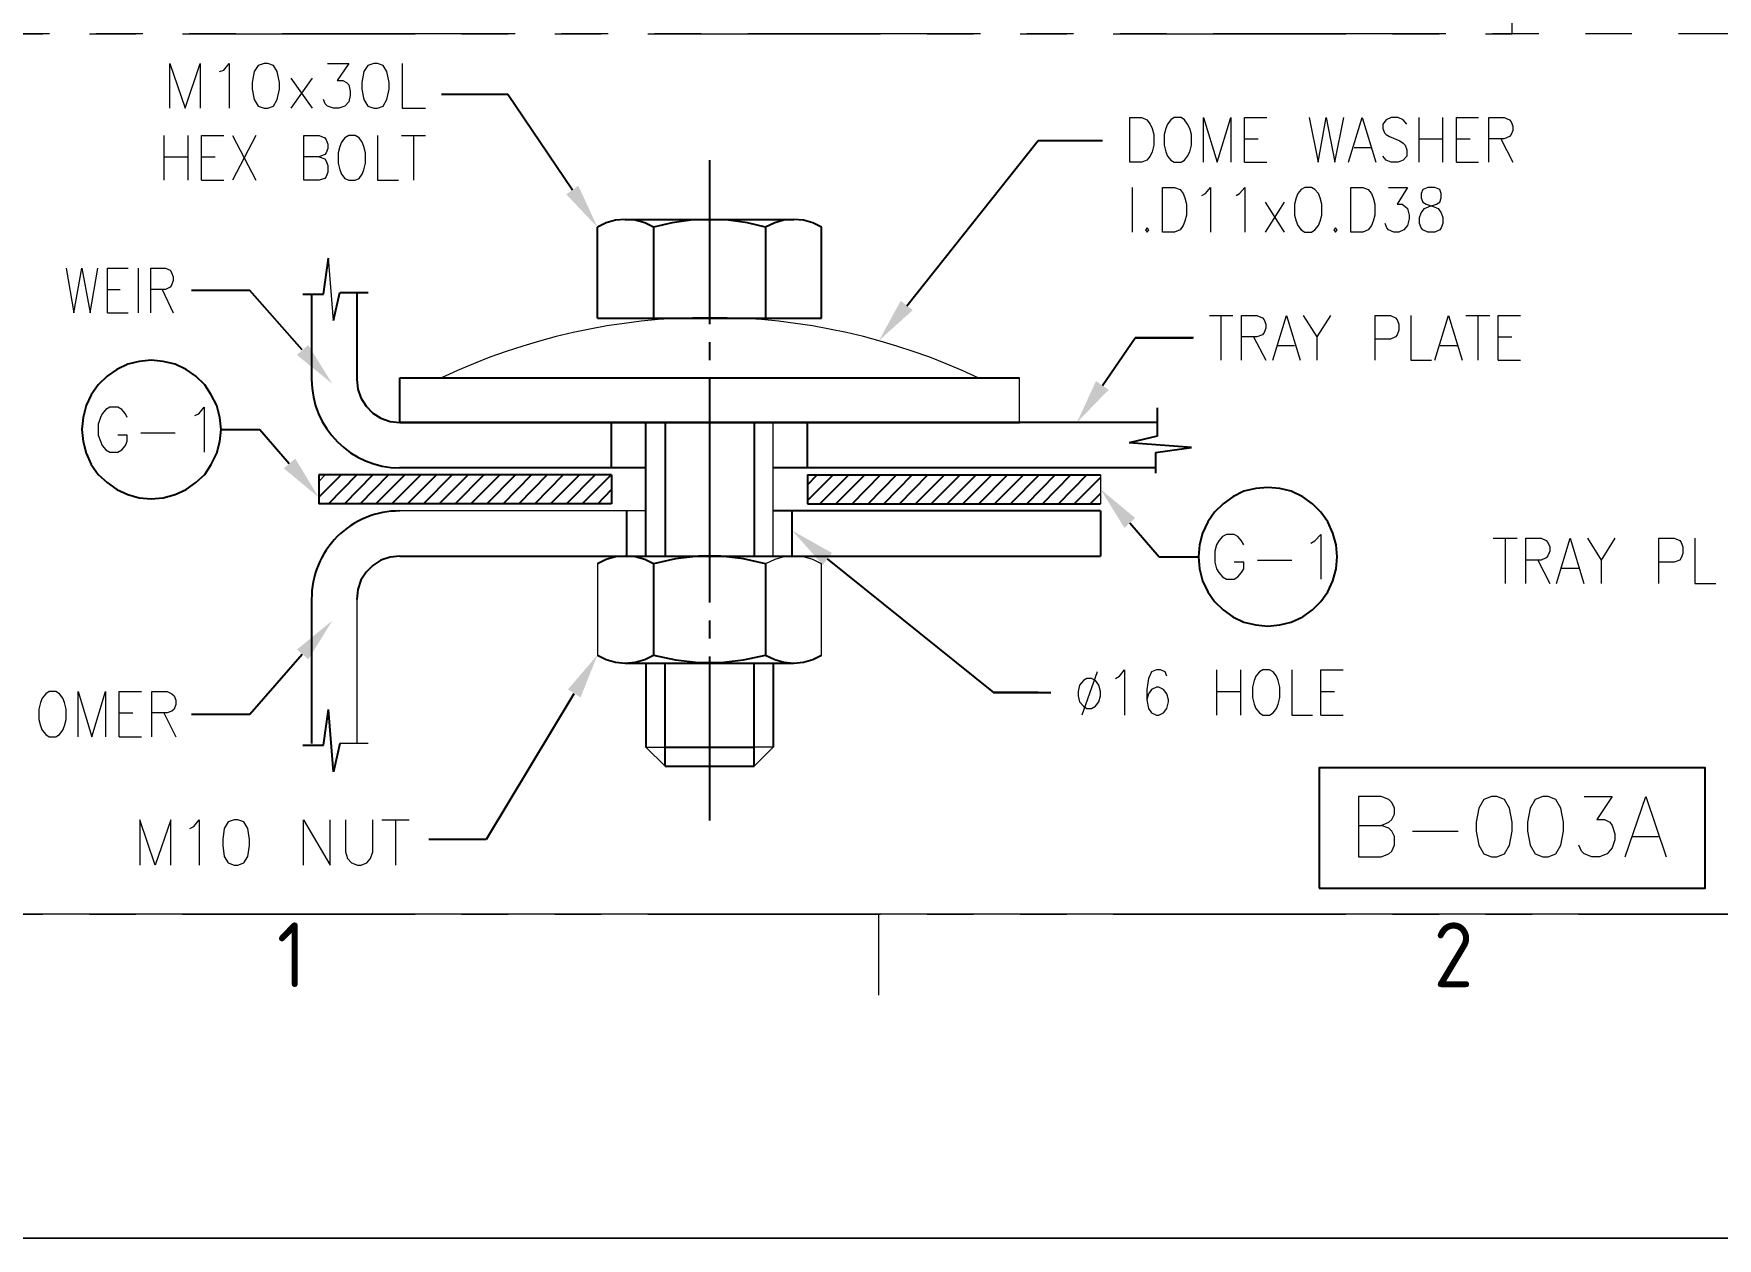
# Model space of a CAD drawing. Header units: inches. Extents: x -15980 to 45789, y -23276 to 2417.
# Drawn here: x 26032 to 26951, y -20343 to -19686 of the extents above; entities that cross this region are included whole.
import ezdxf
from ezdxf.enums import TextEntityAlignment as Align

# ---------------------------------------------------------------- set-up
doc = ezdxf.new("R2010")
doc.units = ezdxf.units.IN
doc.header["$MEASUREMENT"] = 0
doc.linetypes.add('PHANTOMX2', pattern=[127, 63.5, -12.7, 12.7, -12.7, 12.7, -12.7])
for name, color, linetype, lineweight in [('CADRE', 254, 'Continuous', 5), ('Color-7-Line_Weight-25', 7, 'Continuous', 25), ('Color-7-Line_Weight-9', 7, 'Continuous', 9), ('HATCH', 130, 'PHANTOMX2', 9), ('Plot Plan', 9, 'Continuous', 0), ('TEXT', 2, 'Continuous', 13)]:
    doc.layers.add(name, color=color, linetype=linetype, lineweight=lineweight)
doc.layers.add('dim', color=82, linetype='Continuous')
doc.styles.add('ISO Proportional', font='isocp.shx')

# ---------------------------------------------------------------- blocks, each defined once
blk = doc.blocks.new('A$C1aa45cf3')
at = {"layer": 'dim'}
for points in [[(470.08, 629.28), (463.53, 624.52), (480.5, 606.66)], [(652.58, 561.41), (646.03, 566.47), (634.12, 544.73)], [(322.72, 542.35), (316.47, 536.99), (335.82, 521.22)], [(759.46, 517.94), (752.61, 522.7), (742.19, 500.08)], [(315.57, 480.43), (309.32, 475.07), (328.37, 459.29)], [(768.09, 442.62), (774.04, 447.98), (754.99, 463.76)], [(603.46, 422.38), (608.52, 428.93), (586.79, 441.13)], [(322.72, 370.87), (316.47, 376.23), (335.82, 392.01)], [(471.27, 350.03), (464.43, 354.5), (480.5, 373.25)]]:
    blk.add_hatch(color=256, dxfattribs=at).paths.add_polyline_path(points)
at = {"layer": 'Color-7-Line_Weight-25', "linetype": 'Continuous'}
for p, q in [((541.83, 553.67), (541.83, 643.28)), ((485.27, 609.04), (480.5, 606.66)), ((480.5, 556.94), (480.5, 606.66)), ((490.33, 610.53), (485.27, 609.04)), ((495.69, 610.83), (490.33, 610.53)), ((495.69, 610.83), (587.68, 610.83)), ((501.05, 610.53), (495.69, 610.83)), ((506.4, 609.04), (501.05, 610.53)), ((511.17, 606.66), (506.4, 609.04)), ((521.29, 609.04), (511.17, 606.66)), ((511.17, 606.66), (511.17, 556.94)), ((531.41, 610.53), (521.29, 609.04)), ((541.83, 610.83), (531.41, 610.53)), ((551.95, 610.53), (541.83, 610.83)), ((562.37, 609.04), (551.95, 610.53)), ((572.2, 606.66), (562.37, 609.04)), ((577.26, 609.04), (572.2, 606.66)), ((572.2, 606.66), (572.2, 556.94)), ((582.32, 610.53), (577.26, 609.04)), ((587.68, 610.83), (582.32, 610.53)), ((593.04, 610.53), (587.68, 610.83)), ((598.1, 609.04), (593.04, 610.53)), ((602.86, 606.66), (598.1, 609.04)), ((602.86, 556.94), (602.86, 606.66)), ((331.05, 570.04), (333.73, 589.69)), ((319.74, 570.04), (331.05, 570.04)), ((324.5, 570.04), (324.5, 523.6)), ((336.41, 555.75), (339.98, 570.93)), ((339.98, 570.93), (355.46, 570.93)), ((349.21, 570.93), (349.21, 523.6)), ((480.5, 556.94), (602.86, 556.94)), ((541.83, 534.02), (541.83, 543.84)), ((372.73, 500.08), (372.73, 524.49)), ((372.73, 524.49), (710.93, 524.49)), ((541.83, 401.83), (541.83, 524.49)), ((349.21, 523.6), (349.81, 518.24)), ((349.81, 518.24), (351.3, 513.48)), ((351.3, 513.48), (354.27, 509.01)), ((354.27, 509.01), (357.85, 505.14)), ((785.95, 508.12), (785.95, 492.64)), ((357.85, 505.14), (362.31, 502.46)), ((362.31, 502.46), (367.37, 500.67)), ((367.37, 500.67), (372.73, 500.08)), ((785.95, 500.08), (372.73, 500.08)), ((372.73, 500.08), (710.93, 500.08)), ((488.24, 475.37), (488.24, 500.08)), ((507, 427.14), (507, 500.08)), ((517.42, 500.08), (517.42, 427.14)), ((565.95, 500.08), (565.95, 427.14)), ((595.12, 475.37), (595.12, 500.08)), ((785.95, 492.64), (770.77, 489.06)), ((804.71, 486.38), (770.77, 489.06)), ((785.06, 483.7), (804.71, 486.38)), ((785.06, 483.7), (785.06, 472.39)), ((328.37, 459.29), (340.58, 471.5)), ((488.24, 471.5), (328.37, 471.5)), ((328.37, 471.5), (328.37, 455.72)), ((333.73, 455.72), (349.21, 471.5)), ((342.37, 455.72), (357.85, 471.5)), ((351, 455.72), (366.48, 471.5)), ((359.63, 455.72), (375.41, 471.5)), ((368.27, 455.72), (384.05, 471.5)), ((507, 475.37), (372.43, 475.37)), ((376.9, 455.72), (392.68, 471.5)), ((385.53, 455.72), (401.31, 471.5)), ((394.17, 455.72), (409.95, 471.5)), ((402.8, 455.72), (418.58, 471.5)), ((411.43, 455.72), (427.21, 471.5)), ((420.07, 455.72), (435.85, 471.5)), ((429, 455.72), (444.48, 471.5)), ((437.63, 455.72), (453.11, 471.5)), ((446.27, 455.72), (461.75, 471.5)), ((454.9, 455.72), (470.68, 471.5)), ((463.53, 455.72), (479.31, 471.5)), ((472.17, 455.72), (487.95, 471.5)), ((488.24, 471.5), (488.24, 455.72)), ((785.06, 475.37), (576.37, 475.37)), ((595.12, 466.14), (600.48, 471.5)), ((595.12, 457.51), (609.11, 471.5)), ((595.12, 471.5), (754.99, 471.5)), ((595.12, 471.5), (595.12, 455.72)), ((601.97, 455.72), (617.75, 471.5)), ((610.6, 455.72), (626.38, 471.5)), ((619.53, 455.72), (635.01, 471.5)), ((628.17, 455.72), (643.65, 471.5)), ((636.8, 455.72), (652.28, 471.5)), ((645.43, 455.72), (660.91, 471.5)), ((654.07, 455.72), (669.85, 471.5)), ((662.7, 455.72), (678.48, 471.5)), ((671.33, 455.72), (687.11, 471.5)), ((679.97, 455.72), (695.75, 471.5)), ((688.6, 455.72), (704.38, 471.5)), ((697.24, 455.72), (713.01, 471.5)), ((705.87, 455.72), (721.65, 471.5)), ((714.8, 455.72), (730.28, 471.5)), ((723.43, 455.72), (738.91, 471.5)), ((732.07, 455.72), (747.55, 471.5)), ((740.7, 455.72), (754.99, 470.01)), ((480.8, 455.72), (488.24, 463.46)), ((749.33, 455.72), (754.99, 461.38)), ((488.24, 455.72), (328.37, 455.72)), ((496.58, 427.14), (496.58, 451.85)), ((754.99, 451.85), (576.37, 451.85)), ((586.79, 427.14), (586.79, 451.85)), ((595.12, 455.72), (754.99, 455.72)), ((754.99, 451.85), (754.99, 427.14)), ((362.31, 425.06), (357.85, 422.08)), ((367.37, 426.54), (362.31, 425.06)), ((372.73, 427.14), (367.37, 426.54)), ((372.73, 427.14), (754.99, 427.14)), ((485.27, 425.35), (480.5, 422.97)), ((490.33, 426.84), (485.27, 425.35)), ((495.69, 427.14), (490.33, 426.84)), ((495.69, 427.14), (587.68, 427.14)), ((501.05, 426.84), (495.69, 427.14)), ((506.4, 425.35), (501.05, 426.84)), ((511.17, 422.97), (506.4, 425.35)), ((523.08, 425.65), (511.17, 422.97)), ((511.17, 422.97), (511.17, 373.25)), ((535.58, 427.14), (523.08, 425.65)), ((547.79, 427.14), (535.58, 427.14)), ((560.29, 425.65), (547.79, 427.14)), ((572.2, 422.97), (560.29, 425.65)), ((572.2, 422.97), (572.2, 373.25)), ((351.3, 414.04), (349.81, 408.98)), ((354.27, 418.51), (351.3, 414.04)), ((357.85, 422.08), (354.27, 418.51)), ((349.81, 408.98), (349.21, 403.62)), ((324.5, 403.62), (324.5, 325.03)), ((541.83, 382.19), (541.83, 392.01)), ((480.5, 373.25), (485.27, 370.87)), ((485.27, 370.87), (490.33, 369.38)), ((490.33, 369.38), (495.69, 368.79)), ((495.69, 368.79), (501.05, 369.38)), ((495.69, 368.79), (587.68, 368.79)), ((501.05, 369.38), (506.4, 370.87)), ((506.4, 370.87), (511.17, 373.25)), ((507, 368.79), (507, 322.94)), ((511.17, 373.25), (523.08, 370.57)), ((517.42, 312.52), (517.42, 368.79)), ((523.08, 370.57), (535.58, 369.09)), ((535.58, 369.09), (547.79, 369.09)), ((541.83, 283.05), (541.83, 372.36)), ((547.79, 369.09), (560.29, 370.57)), ((560.29, 370.57), (572.2, 373.25)), ((565.95, 312.52), (565.95, 368.79)), ((572.2, 373.25), (577.26, 370.87)), ((576.37, 368.79), (576.37, 322.94)), ((577.26, 370.87), (582.32, 369.38)), ((582.32, 369.38), (587.68, 368.79)), ((587.68, 368.79), (593.04, 369.38)), ((593.04, 369.38), (598.1, 370.87)), ((598.1, 370.87), (602.86, 373.25)), ((331.05, 324.13), (333.73, 343.48)), ((336.41, 309.54), (333.73, 343.48)), ((319.74, 324.13), (331.05, 324.13)), ((339.98, 325.03), (336.41, 309.54)), ((517.42, 322.94), (565.95, 322.94)), ((517.42, 312.52), (565.95, 312.52))]:
    blk.add_line(p, q, dxfattribs=at)
for centre, radius, start, end in [((372.78, 523.65), 48.28, 180.06094, 269.93942), ((372.28, 404.07), 47.78, 89.4592, 180.5408)]:
    blk.add_arc(centre, radius, start, end, dxfattribs=at)
at = {"layer": 'Color-7-Line_Weight-9', "linetype": 'Continuous'}
for p, q in [((336.41, 555.75), (333.73, 589.69)), ((710.93, 500.08), (710.93, 524.49)), ((576.37, 427.14), (576.37, 500.08)), ((328.37, 467.93), (331.95, 471.5)), ((754.99, 471.5), (754.99, 455.72)), ((507, 451.85), (372.43, 451.85)), ((480.5, 422.97), (480.5, 373.25)), ((349.21, 403.62), (349.21, 325.03)), ((355.46, 325.03), (339.98, 325.03))]:
    blk.add_line(p, q, dxfattribs=at)
for points in [[(602.86, 373.25), (602.86, 422.97), (598.1, 425.35), (593.04, 426.84), (587.68, 427.14), (582.32, 426.84), (577.26, 425.35), (572.2, 422.97)], [(517.42, 312.52), (507, 322.94), (517.42, 322.94)], [(565.95, 312.52), (576.37, 322.94), (565.95, 322.94)]]:
    blk.add_lwpolyline(points, dxfattribs=at)
blk.add_arc((541.83, 214.86), 342.52, 64.68288, 115.31712, dxfattribs=at)
at = {"layer": 'dim'}
for p, q in [((431.68, 679), (395.36, 679)), ((466.81, 626.9), (431.68, 679)), ((649.3, 563.79), (721.05, 653.99)), ((721.05, 653.99), (756.18, 653.99)), ((290.86, 572.12), (259.01, 572.12)), ((319.44, 539.67), (290.86, 572.12)), ((756.18, 520.32), (774.04, 546.22)), ((805.9, 546.22), (774.04, 546.22)), ((774.04, 546.22), (805.3, 546.22)), ((230.43, 533.42), (224.18, 531.93)), ((236.98, 534.02), (230.43, 533.42)), ((243.53, 533.42), (236.98, 534.02)), ((250.08, 531.93), (243.53, 533.42)), ((212.86, 525.38), (208.1, 520.62)), ((218.22, 528.96), (212.86, 525.38)), ((224.18, 531.93), (218.22, 528.96)), ((256.03, 528.96), (250.08, 531.93)), ((261.39, 525.38), (256.03, 528.96)), ((266.15, 520.62), (261.39, 525.38)), ((204.23, 515.26), (201.55, 509.31)), ((208.1, 520.62), (204.23, 515.26)), ((269.72, 515.26), (266.15, 520.62)), ((272.7, 509.31), (269.72, 515.26)), ((201.55, 509.31), (199.76, 502.76)), ((274.49, 502.76), (272.7, 509.31)), ((199.76, 502.76), (199.17, 496.21)), ((199.17, 496.21), (199.76, 489.66)), ((275.08, 496.21), (274.49, 502.76)), ((274.49, 489.66), (275.08, 496.21)), ((275.08, 496.21), (296.22, 496.21)), ((296.22, 496.21), (312.3, 477.75)), ((199.76, 489.66), (201.55, 483.41)), ((272.7, 483.41), (274.49, 489.66)), ((201.55, 483.41), (204.23, 477.15)), ((269.72, 477.15), (272.7, 483.41)), ((204.23, 477.15), (208.1, 471.8)), ((208.1, 471.8), (212.86, 467.33)), ((261.39, 467.33), (266.15, 471.8)), ((266.15, 471.8), (269.72, 477.15)), ((212.86, 467.33), (218.22, 463.46)), ((218.22, 463.46), (224.18, 460.78)), ((224.18, 460.78), (230.43, 458.99)), ((243.53, 458.99), (250.08, 460.78)), ((250.08, 460.78), (256.03, 463.46)), ((256.03, 463.46), (261.39, 467.33)), ((827.33, 459.59), (821.98, 455.72)), ((833.29, 462.57), (827.33, 459.59)), ((839.84, 464.06), (833.29, 462.57)), ((846.39, 464.65), (839.84, 464.06)), ((852.94, 464.06), (846.39, 464.65)), ((859.19, 462.57), (852.94, 464.06)), ((865.44, 459.59), (859.19, 462.57)), ((870.8, 455.72), (865.44, 459.59)), ((230.43, 458.99), (236.98, 458.4)), ((236.98, 458.4), (243.53, 458.99)), ((817.21, 451.25), (813.64, 445.9)), ((821.98, 455.72), (817.21, 451.25)), ((875.27, 451.25), (870.8, 455.72)), ((879.14, 445.9), (875.27, 451.25)), ((771.07, 445.3), (787.14, 426.84)), ((813.64, 445.9), (810.66, 439.64)), ((881.82, 439.64), (879.14, 445.9)), ((809.17, 433.39), (808.58, 426.84)), ((810.66, 439.64), (809.17, 433.39)), ((883.6, 433.39), (881.82, 439.64)), ((884.2, 426.84), (883.6, 433.39)), ((605.84, 425.65), (696.64, 352.71)), ((787.14, 426.84), (808.58, 426.84)), ((808.58, 426.84), (809.17, 420.29)), ((883.6, 420.29), (884.2, 426.84)), ((809.17, 420.29), (810.66, 413.74)), ((810.66, 413.74), (813.64, 407.79)), ((879.14, 407.79), (881.82, 413.74)), ((881.82, 413.74), (883.6, 420.29)), ((813.64, 407.79), (817.21, 402.43)), ((875.27, 402.43), (879.14, 407.79)), ((817.21, 402.43), (821.98, 397.96)), ((821.98, 397.96), (827.33, 394.09)), ((865.44, 394.09), (870.8, 397.96)), ((870.8, 397.96), (875.27, 402.43)), ((827.33, 394.09), (833.29, 391.12)), ((833.29, 391.12), (839.84, 389.63)), ((839.84, 389.63), (846.39, 389.03)), ((846.39, 389.03), (852.94, 389.63)), ((852.94, 389.63), (859.19, 391.12)), ((859.19, 391.12), (865.44, 394.09)), ((319.44, 373.55), (290.86, 340.8)), ((467.7, 352.12), (419.77, 272.63)), ((721.05, 352.71), (696.64, 352.71)), ((696.64, 352.71), (724.92, 352.71)), ((696.64, 352.71), (727.9, 352.71)), ((290.86, 340.8), (259.01, 340.8)), ((419.77, 272.63), (388.51, 272.63))]:
    blk.add_line(p, q, dxfattribs=at)
blk.add_lwpolyline([(874.37, 245.96), (1085.15, 245.96), (1085.15, 311.76), (874.37, 311.76)], close=True, dxfattribs=at)
at = {"layer": 'HATCH', "ltscale": 2}
blk.add_lwpolyline([(1959.52, 231.79), (1959.52, 712.22), (0, 712.22), (0, 231.79)], close=True, dxfattribs=at)
at = {"layer": 'TEXT', "ltscale": 0.5}
for p, q in [((247.1, 671.56), (247.1, 695.97)), ((247.1, 695.97), (255.43, 671.56)), ((255.43, 671.56), (263.77, 695.97)), ((263.77, 695.97), (263.77, 671.56)), ((274.19, 691.51), (276.57, 692.4)), ((276.57, 692.4), (279.55, 695.97)), ((279.55, 695.97), (279.55, 671.56)), ((293.24, 691.51), (292.05, 685.55)), ((295.33, 694.78), (293.24, 691.51)), ((298.6, 695.97), (295.33, 694.78)), ((300.69, 695.97), (298.6, 695.97)), ((303.66, 694.78), (300.69, 695.97)), ((305.75, 691.51), (303.66, 694.78)), ((306.94, 685.55), (305.75, 691.51)), ((333.14, 695.97), (344.75, 695.97)), ((344.75, 695.97), (338.5, 686.74)), ((353.08, 691.51), (351.89, 685.55)), ((355.17, 694.78), (353.08, 691.51)), ((358.44, 695.97), (355.17, 694.78)), ((360.53, 695.97), (358.44, 695.97)), ((363.5, 694.78), (360.53, 695.97)), ((365.59, 691.51), (363.5, 694.78)), ((366.78, 685.55), (365.59, 691.51)), ((373.92, 695.97), (373.92, 671.56)), ((292.05, 685.55), (292.05, 681.98)), ((292.05, 681.98), (293.24, 676.32)), ((305.75, 676.32), (306.94, 681.98)), ((306.94, 681.98), (306.94, 685.55)), ((313.19, 687.93), (324.8, 671.56)), ((324.8, 687.93), (313.19, 671.56)), ((338.5, 686.74), (341.47, 686.74)), ((341.47, 686.74), (343.56, 685.55)), ((343.56, 685.55), (344.75, 684.36)), ((344.75, 684.36), (345.64, 680.79)), ((345.64, 680.79), (345.64, 678.41)), ((351.89, 685.55), (351.89, 681.98)), ((351.89, 681.98), (353.08, 676.32)), ((365.59, 676.32), (366.78, 681.98)), ((366.78, 681.98), (366.78, 685.55)), ((293.24, 676.32), (295.33, 672.75)), ((295.33, 672.75), (298.6, 671.56)), ((298.6, 671.56), (300.69, 671.56)), ((300.69, 671.56), (303.66, 672.75)), ((303.66, 672.75), (305.75, 676.32)), ((331.95, 673.94), (331.05, 676.32)), ((333.14, 672.75), (331.95, 673.94)), ((336.41, 671.56), (333.14, 672.75)), ((339.39, 671.56), (336.41, 671.56)), ((342.66, 672.75), (339.39, 671.56)), ((344.75, 675.13), (342.66, 672.75)), ((345.64, 678.41), (344.75, 675.13)), ((353.08, 676.32), (355.17, 672.75)), ((355.17, 672.75), (358.44, 671.56)), ((358.44, 671.56), (360.53, 671.56)), ((360.53, 671.56), (363.5, 672.75)), ((363.5, 672.75), (365.59, 676.32)), ((373.92, 671.56), (386.72, 671.56)), ((791.61, 662.93), (790.72, 660.54)), ((793.4, 665.31), (791.61, 662.93)), ((795.18, 666.5), (793.4, 665.31)), ((799.05, 666.5), (795.18, 666.5)), ((800.84, 665.31), (799.05, 666.5)), ((802.62, 662.93), (800.84, 665.31)), ((803.82, 660.54), (802.62, 662.93)), ((811.26, 642.09), (811.26, 666.5)), ((811.26, 666.5), (818.7, 642.09)), ((818.7, 642.09), (826.14, 666.5)), ((826.14, 666.5), (826.14, 642.09)), ((833.59, 642.09), (833.59, 666.5)), ((833.59, 666.5), (845.79, 666.5)), ((869.01, 666.5), (873.78, 642.09)), ((873.78, 642.09), (878.24, 666.5)), ((878.24, 666.5), (883.01, 642.09)), ((883.01, 642.09), (887.77, 666.5)), ((890.45, 642.09), (897.89, 666.5)), ((897.89, 666.5), (905.33, 642.09)), ((910.99, 665.31), (909.2, 662.93)), ((909.2, 662.93), (909.2, 660.54)), ((913.67, 666.5), (910.99, 665.31)), ((917.54, 666.5), (913.67, 666.5)), ((920.22, 665.31), (917.54, 666.5)), ((922.3, 662.93), (920.22, 665.31)), ((928.85, 666.5), (928.85, 642.09)), ((941.66, 666.5), (941.66, 642.09)), ((949.4, 642.09), (949.4, 666.5)), ((949.4, 666.5), (961.3, 666.5)), ((966.96, 642.09), (966.96, 666.5)), ((966.96, 666.5), (975.3, 666.5)), ((975.3, 666.5), (978.27, 665.31)), ((978.27, 665.31), (979.17, 664.12)), ((979.17, 664.12), (980.06, 661.73)), ((980.06, 661.73), (980.06, 659.35)), ((243.82, 656.67), (243.82, 632.26)), ((256.92, 656.67), (256.92, 632.26)), ((264.37, 632.26), (264.37, 656.67)), ((264.37, 656.67), (276.57, 656.67)), ((281.34, 656.67), (294.14, 632.26)), ((294.14, 656.67), (281.34, 632.26)), ((320.34, 632.26), (320.34, 656.67)), ((320.34, 656.67), (328.67, 656.67)), ((328.67, 656.67), (331.65, 655.48)), ((331.65, 655.48), (332.54, 654.29)), ((332.54, 654.29), (333.43, 651.91)), ((340.88, 653.1), (339.98, 650.72)), ((342.66, 655.48), (340.88, 653.1)), ((344.75, 656.67), (342.66, 655.48)), ((348.32, 656.67), (344.75, 656.67)), ((350.4, 655.48), (348.32, 656.67)), ((352.19, 653.1), (350.4, 655.48)), ((353.08, 650.72), (352.19, 653.1)), ((360.53, 656.67), (360.53, 632.26)), ((373.63, 656.67), (386.72, 656.67)), ((380.18, 656.67), (380.18, 632.26)), ((790.72, 660.54), (789.82, 657.27)), ((789.82, 657.27), (789.82, 651.31)), ((804.71, 657.27), (803.82, 660.54)), ((804.71, 651.31), (804.71, 657.27)), ((833.59, 654.89), (841.03, 654.89)), ((909.2, 660.54), (910.1, 658.16)), ((910.1, 658.16), (910.99, 657.27)), ((910.99, 657.27), (912.78, 656.08)), ((912.78, 656.08), (918.43, 653.7)), ((918.43, 653.7), (920.22, 652.51)), ((920.22, 652.51), (921.41, 651.31)), ((928.85, 654.89), (941.66, 654.89)), ((949.4, 654.89), (956.84, 654.89)), ((975.3, 654.89), (966.96, 654.89)), ((973.51, 654.89), (980.06, 642.09)), ((978.27, 656.08), (975.3, 654.89)), ((979.17, 657.27), (978.27, 656.08)), ((980.06, 659.35), (979.17, 657.27)), ((243.82, 645.06), (256.92, 645.06)), ((264.37, 645.06), (271.81, 645.06)), ((328.67, 645.06), (320.34, 645.06)), ((331.65, 646.25), (328.67, 645.06)), ((328.67, 645.06), (331.65, 643.87)), ((332.54, 647.15), (331.65, 646.25)), ((331.65, 643.87), (332.54, 642.68)), ((333.43, 649.53), (332.54, 647.15)), ((333.43, 651.91), (333.43, 649.53)), ((339.98, 650.72), (339.09, 647.15)), ((339.09, 647.15), (339.09, 641.49)), ((353.98, 647.15), (353.08, 650.72)), ((353.98, 641.49), (353.98, 647.15)), ((789.82, 651.31), (790.72, 647.74)), ((790.72, 647.74), (791.61, 645.36)), ((791.61, 645.36), (793.4, 643.28)), ((793.4, 643.28), (795.18, 642.09)), ((799.05, 642.09), (800.84, 643.28)), ((800.84, 643.28), (802.62, 645.36)), ((802.62, 645.36), (803.82, 647.74)), ((803.82, 647.74), (804.71, 651.31)), ((893.43, 650.12), (902.66, 650.12)), ((910.99, 643.28), (909.2, 645.36)), ((913.67, 642.09), (910.99, 643.28)), ((920.22, 643.28), (917.54, 642.09)), ((922.3, 645.36), (920.22, 643.28)), ((921.41, 651.31), (922.3, 648.93)), ((922.3, 648.93), (922.3, 645.36)), ((332.54, 634.35), (331.65, 633.15)), ((332.54, 642.68), (333.43, 640.3)), ((333.43, 636.73), (332.54, 634.35)), ((333.43, 640.3), (333.43, 636.73)), ((339.09, 641.49), (339.98, 637.92)), ((339.98, 637.92), (340.88, 635.54)), ((340.88, 635.54), (342.66, 633.15)), ((350.4, 633.15), (352.19, 635.54)), ((352.19, 635.54), (353.08, 637.92)), ((353.08, 637.92), (353.98, 641.49)), ((795.18, 642.09), (799.05, 642.09)), ((833.59, 642.09), (845.79, 642.09)), ((917.54, 642.09), (913.67, 642.09)), ((949.4, 642.09), (961.3, 642.09)), ((264.37, 632.26), (276.57, 632.26)), ((328.67, 632.26), (320.34, 632.26)), ((331.65, 633.15), (328.67, 632.26)), ((342.66, 633.15), (344.75, 632.26)), ((344.75, 632.26), (348.32, 632.26)), ((348.32, 632.26), (350.4, 633.15)), ((360.53, 632.26), (371.84, 632.26)), ((772.26, 628.39), (772.26, 603.98)), ((788.93, 603.98), (788.93, 628.39)), ((788.93, 628.39), (795.48, 628.39)), ((795.48, 628.39), (798.46, 627.2)), ((798.46, 627.2), (800.24, 625.12)), ((800.24, 625.12), (801.14, 622.73)), ((810.37, 623.93), (812.45, 625.12)), ((812.45, 625.12), (815.13, 628.39)), ((815.13, 628.39), (815.13, 603.98)), ((829.12, 623.93), (830.91, 625.12)), ((830.91, 625.12), (833.88, 628.39)), ((833.88, 628.39), (833.88, 603.98)), ((862.76, 625.12), (861.87, 622.73)), ((864.55, 627.2), (862.76, 625.12)), ((866.63, 628.39), (864.55, 627.2)), ((870.21, 628.39), (866.63, 628.39)), ((871.99, 627.2), (870.21, 628.39)), ((874.08, 625.12), (871.99, 627.2)), ((874.97, 622.73), (874.08, 625.12)), ((891.64, 603.98), (891.64, 628.39)), ((891.64, 628.39), (898.19, 628.39)), ((898.19, 628.39), (901.17, 627.2)), ((901.17, 627.2), (902.95, 625.12)), ((902.95, 625.12), (903.85, 622.73)), ((912.18, 628.39), (922.6, 628.39)), ((922.6, 628.39), (916.95, 619.16)), ((930.94, 627.2), (930.04, 625.12)), ((930.04, 625.12), (930.04, 622.73)), ((933.62, 628.39), (930.94, 627.2)), ((937.49, 628.39), (933.62, 628.39)), ((940.17, 627.2), (937.49, 628.39)), ((941.06, 625.12), (940.17, 627.2)), ((941.06, 622.73), (941.06, 625.12)), ((801.14, 622.73), (802.03, 619.16)), ((802.03, 619.16), (802.03, 613.21)), ((844.9, 620.35), (855.32, 603.98)), ((855.32, 620.35), (844.9, 603.98)), ((861.87, 622.73), (860.98, 619.16)), ((860.98, 619.16), (860.98, 613.21)), ((875.86, 619.16), (874.97, 622.73)), ((875.86, 613.21), (875.86, 619.16)), ((903.85, 622.73), (904.74, 619.16)), ((904.74, 619.16), (904.74, 613.21)), ((916.95, 619.16), (919.62, 619.16)), ((919.62, 619.16), (921.41, 617.97)), ((921.41, 617.97), (922.6, 616.78)), ((922.6, 616.78), (923.49, 613.21)), ((930.04, 622.73), (930.94, 620.35)), ((930.04, 614.4), (931.83, 616.78)), ((930.94, 620.35), (932.72, 619.16)), ((931.83, 616.78), (934.51, 617.97)), ((932.72, 619.16), (936.59, 617.97)), ((934.51, 617.97), (938.38, 619.16)), ((936.59, 617.97), (939.27, 616.78)), ((938.38, 619.16), (940.17, 620.35)), ((939.27, 616.78), (941.06, 614.4)), ((940.17, 620.35), (941.06, 622.73)), ((800.24, 607.55), (798.46, 605.17)), ((801.14, 609.93), (800.24, 607.55)), ((802.03, 613.21), (801.14, 609.93)), ((860.98, 613.21), (861.87, 609.93)), ((861.87, 609.93), (862.76, 607.55)), ((862.76, 607.55), (864.55, 605.17)), ((871.99, 605.17), (874.08, 607.55)), ((874.08, 607.55), (874.97, 609.93)), ((874.97, 609.93), (875.86, 613.21)), ((902.95, 607.55), (901.17, 605.17)), ((903.85, 609.93), (902.95, 607.55)), ((904.74, 613.21), (903.85, 609.93)), ((911.29, 606.36), (910.4, 608.74)), ((922.6, 607.55), (920.52, 605.17)), ((923.49, 611.12), (922.6, 607.55)), ((923.49, 613.21), (923.49, 611.12)), ((929.15, 612.02), (930.04, 614.4)), ((929.15, 608.74), (929.15, 612.02)), ((930.04, 606.36), (929.15, 608.74)), ((941.06, 614.4), (941.95, 612.02)), ((941.95, 608.74), (941.06, 606.36)), ((941.95, 612.02), (941.95, 608.74)), ((780.59, 606.36), (779.7, 605.17)), ((779.7, 605.17), (780.59, 603.98)), ((781.49, 605.17), (780.59, 606.36)), ((780.59, 603.98), (781.49, 605.17)), ((795.48, 603.98), (788.93, 603.98)), ((798.46, 605.17), (795.48, 603.98)), ((864.55, 605.17), (866.63, 603.98)), ((866.63, 603.98), (870.21, 603.98)), ((870.21, 603.98), (871.99, 605.17)), ((883.3, 606.36), (882.41, 605.17)), ((882.41, 605.17), (883.3, 603.98)), ((884.2, 605.17), (883.3, 606.36)), ((883.3, 603.98), (884.2, 605.17)), ((898.19, 603.98), (891.64, 603.98)), ((901.17, 605.17), (898.19, 603.98)), ((912.18, 605.17), (911.29, 606.36)), ((915.16, 603.98), (912.18, 605.17)), ((917.84, 603.98), (915.16, 603.98)), ((920.52, 605.17), (917.84, 603.98)), ((930.94, 605.17), (930.04, 606.36)), ((933.62, 603.98), (930.94, 605.17)), ((937.49, 603.98), (933.62, 603.98)), ((940.17, 605.17), (937.49, 603.98)), ((941.06, 606.36), (940.17, 605.17)), ((190.53, 584.33), (194.7, 559.92)), ((194.7, 559.92), (199.17, 584.33)), ((199.17, 584.33), (203.63, 559.92)), ((203.63, 559.92), (207.8, 584.33)), ((213.16, 559.92), (213.16, 584.33)), ((213.16, 584.33), (224.47, 584.33)), ((229.83, 584.33), (229.83, 559.92)), ((236.68, 559.92), (236.68, 584.33)), ((236.68, 584.33), (244.72, 584.33)), ((244.72, 584.33), (247.4, 583.14)), ((247.4, 583.14), (247.99, 581.95)), ((247.99, 581.95), (248.89, 579.57)), ((248.89, 579.57), (248.89, 577.48)), ((213.16, 572.72), (220.01, 572.72)), ((244.72, 572.72), (236.68, 572.72)), ((242.93, 572.72), (248.89, 559.92)), ((247.4, 573.91), (244.72, 572.72)), ((247.99, 575.1), (247.4, 573.91)), ((248.89, 577.48), (247.99, 575.1)), ((213.16, 559.92), (224.47, 559.92)), ((814.53, 558.43), (827.33, 558.43)), ((820.79, 558.43), (820.79, 534.02)), ((832.1, 534.02), (832.1, 558.43)), ((832.1, 558.43), (840.43, 558.43)), ((840.43, 558.43), (843.41, 557.24)), ((843.41, 557.24), (844.3, 556.05)), ((844.3, 556.05), (845.2, 553.67)), ((845.2, 551.58), (844.3, 549.2)), ((845.2, 553.67), (845.2, 551.58)), ((849.07, 534.02), (856.51, 558.43)), ((856.51, 558.43), (863.95, 534.02)), ((865.74, 558.43), (873.18, 546.82)), ((880.62, 558.43), (873.18, 546.82)), ((905.04, 534.02), (905.04, 558.43)), ((905.04, 558.43), (913.37, 558.43)), ((913.37, 558.43), (916.05, 557.24)), ((916.05, 557.24), (916.95, 556.05)), ((916.95, 556.05), (917.84, 553.67)), ((917.84, 553.67), (917.84, 550.39)), ((924.39, 558.43), (924.39, 534.02)), ((937.49, 534.02), (944.93, 558.43)), ((944.93, 558.43), (952.37, 534.02)), ((954.46, 558.43), (967.56, 558.43)), ((961.01, 558.43), (961.01, 534.02)), ((972.02, 534.02), (972.02, 558.43)), ((972.02, 558.43), (984.23, 558.43)), ((840.43, 546.82), (832.1, 546.82)), ((838.65, 546.82), (845.2, 534.02)), ((843.41, 548.01), (840.43, 546.82)), ((844.3, 549.2), (843.41, 548.01)), ((873.18, 546.82), (873.18, 534.02)), ((913.37, 545.63), (905.04, 545.63)), ((916.05, 546.82), (913.37, 545.63)), ((916.95, 548.01), (916.05, 546.82)), ((917.84, 550.39), (916.95, 548.01)), ((972.02, 546.82), (979.46, 546.82)), ((851.75, 542.06), (860.98, 542.06)), ((924.39, 534.02), (935.7, 534.02)), ((940.46, 542.06), (949.69, 542.06)), ((972.02, 534.02), (984.23, 534.02)), ((212.27, 507.22), (210.18, 504.84)), ((214.35, 508.41), (212.27, 507.22)), ((218.82, 508.41), (214.35, 508.41)), ((220.9, 507.22), (218.82, 508.41)), ((222.98, 504.84), (220.9, 507.22)), ((262.88, 504.84), (265.85, 508.41)), ((265.85, 508.41), (265.85, 484)), ((209.29, 502.76), (208.1, 499.19)), ((208.1, 499.19), (208.1, 493.23)), ((210.18, 504.84), (209.29, 502.76)), ((223.88, 502.76), (222.98, 504.84)), ((260.79, 503.95), (262.88, 504.84)), ((208.1, 493.23), (209.29, 489.96)), ((209.29, 489.96), (210.18, 487.57)), ((210.18, 487.57), (212.27, 485.19)), ((223.88, 493.23), (218.82, 493.23)), ((220.9, 485.19), (222.98, 487.57)), ((222.98, 487.57), (223.88, 489.96)), ((223.88, 489.96), (223.88, 493.23)), ((231.32, 494.42), (250.08, 494.42)), ((212.27, 485.19), (214.35, 484)), ((214.35, 484), (218.82, 484)), ((218.82, 484), (220.9, 485.19)), ((818.4, 433.39), (817.51, 429.82)), ((819.59, 435.48), (818.4, 433.39)), ((821.68, 437.86), (819.59, 435.48)), ((823.76, 439.05), (821.68, 437.86)), ((827.93, 439.05), (823.76, 439.05)), ((830.01, 437.86), (827.93, 439.05)), ((832.1, 435.48), (830.01, 437.86)), ((833.29, 433.39), (832.1, 435.48)), ((869.91, 434.28), (871.99, 435.48)), ((871.99, 435.48), (875.27, 439.05)), ((875.27, 439.05), (875.27, 414.64)), ((969.34, 436.96), (982.44, 436.96)), ((975.89, 436.96), (975.89, 412.25)), ((987.2, 412.25), (987.2, 436.96)), ((987.2, 436.96), (995.54, 436.96)), ((995.54, 436.96), (998.22, 435.77)), ((998.22, 435.77), (999.11, 434.58)), ((999.11, 434.58), (1000.3, 432.2)), ((1000.3, 432.2), (1000.3, 429.82)), ((1003.88, 412.25), (1011.32, 436.96)), ((1011.32, 436.96), (1018.76, 412.25)), ((1020.85, 436.96), (1028.29, 425.06)), ((1035.73, 436.96), (1028.29, 425.06)), ((1059.85, 412.25), (1059.85, 436.96)), ((1059.85, 436.96), (1068.18, 436.96)), ((1068.18, 436.96), (1071.16, 435.77)), ((1071.16, 435.77), (1072.05, 434.58)), ((1072.05, 434.58), (1072.95, 432.2)), ((1072.95, 432.2), (1072.95, 428.63)), ((1079.49, 436.96), (1079.49, 412.25)), ((817.51, 429.82), (817.51, 423.86)), ((817.51, 423.86), (818.4, 420.29)), ((833.29, 423.86), (827.93, 423.86)), ((833.29, 420.29), (833.29, 423.86)), ((840.73, 425.06), (859.49, 425.06)), ((995.54, 425.06), (987.2, 425.06)), ((993.75, 425.06), (1000.3, 412.25)), ((998.22, 426.25), (995.54, 425.06)), ((999.11, 427.44), (998.22, 426.25)), ((1000.3, 429.82), (999.11, 427.44)), ((1028.29, 425.06), (1028.29, 412.25)), ((1068.18, 423.86), (1059.85, 423.86)), ((1071.16, 425.06), (1068.18, 423.86)), ((1072.05, 426.25), (1071.16, 425.06)), ((1072.95, 428.63), (1072.05, 426.25)), ((818.4, 420.29), (819.59, 418.21)), ((819.59, 418.21), (821.68, 415.83)), ((821.68, 415.83), (823.76, 414.64)), ((823.76, 414.64), (827.93, 414.64)), ((827.93, 414.64), (830.01, 415.83)), ((830.01, 415.83), (832.1, 418.21)), ((832.1, 418.21), (833.29, 420.29)), ((1006.85, 420.59), (1016.08, 420.59)), ((1079.49, 412.25), (1090.81, 412.25)), ((745.76, 359.26), (743.68, 356.88)), ((753.21, 364.03), (744.87, 340.51)), ((747.55, 360.45), (745.76, 359.26)), ((750.23, 360.45), (747.55, 360.45)), ((752.31, 359.26), (750.23, 360.45)), ((754.1, 356.88), (752.31, 359.26)), ((763.33, 360.45), (765.41, 361.64)), ((765.41, 361.64), (768.09, 365.22)), ((768.09, 365.22), (768.09, 340.51)), ((781.19, 360.45), (780.3, 354.5)), ((782.98, 364.03), (781.19, 360.45)), ((785.66, 365.22), (782.98, 364.03)), ((787.74, 365.22), (785.66, 365.22)), ((790.42, 364.03), (787.74, 365.22)), ((791.31, 361.64), (790.42, 364.03)), ((818.4, 365.22), (818.4, 340.51)), ((831.5, 365.22), (831.5, 340.51)), ((838.95, 359.26), (838.05, 355.69)), ((839.84, 361.64), (838.95, 359.26)), ((841.92, 364.03), (839.84, 361.64)), ((843.71, 365.22), (841.92, 364.03)), ((847.28, 365.22), (843.71, 365.22)), ((849.37, 364.03), (847.28, 365.22)), ((851.15, 361.64), (849.37, 364.03)), ((852.04, 359.26), (851.15, 361.64)), ((852.94, 355.69), (852.04, 359.26)), ((859.49, 365.22), (859.49, 340.51)), ((875.27, 340.51), (875.27, 365.22)), ((875.27, 365.22), (887.47, 365.22)), ((177.43, 349.73), (176.54, 347.35)), ((179.52, 352.12), (177.43, 349.73)), ((181.3, 353.31), (179.52, 352.12)), ((184.88, 353.31), (181.3, 353.31)), ((186.96, 352.12), (184.88, 353.31)), ((188.75, 349.73), (186.96, 352.12)), ((189.64, 347.35), (188.75, 349.73)), ((197.08, 328.6), (197.08, 353.31)), ((197.08, 353.31), (204.53, 328.6)), ((204.53, 328.6), (211.97, 353.31)), ((211.97, 353.31), (211.97, 328.6)), ((219.41, 328.6), (219.41, 353.31)), ((219.41, 353.31), (231.62, 353.31)), ((237.27, 328.6), (237.27, 353.31)), ((237.27, 353.31), (245.61, 353.31)), ((245.61, 353.31), (248.29, 352.12)), ((248.29, 352.12), (249.48, 350.93)), ((249.48, 350.93), (250.37, 348.54)), ((743.68, 356.88), (742.79, 353.31)), ((742.79, 353.31), (742.79, 350.93)), ((742.79, 350.93), (743.68, 347.65)), ((754.99, 353.31), (754.1, 356.88)), ((754.1, 347.65), (754.99, 350.93)), ((754.99, 350.93), (754.99, 353.31)), ((780.3, 354.5), (780.3, 348.84)), ((781.19, 352.12), (780.3, 348.84)), ((782.98, 354.5), (781.19, 352.12)), ((785.66, 355.69), (782.98, 354.5)), ((786.85, 355.69), (785.66, 355.69)), ((789.53, 354.5), (786.85, 355.69)), ((791.31, 352.12), (789.53, 354.5)), ((792.2, 348.84), (791.31, 352.12)), ((818.4, 353.31), (831.5, 353.31)), ((838.05, 355.69), (838.05, 350.03)), ((838.05, 350.03), (838.95, 346.46)), ((852.04, 346.46), (852.94, 350.03)), ((852.94, 350.03), (852.94, 355.69)), ((875.27, 353.31), (882.71, 353.31)), ((176.54, 347.35), (175.65, 343.78)), ((175.65, 343.78), (175.65, 338.12)), ((190.53, 343.78), (189.64, 347.35)), ((190.53, 338.12), (190.53, 343.78)), ((219.41, 341.7), (226.85, 341.7)), ((245.61, 341.7), (237.27, 341.7)), ((243.82, 341.7), (250.37, 328.6)), ((248.29, 342.59), (245.61, 341.7)), ((249.48, 343.78), (248.29, 342.59)), ((250.37, 346.16), (249.48, 343.78)), ((250.37, 348.54), (250.37, 346.16)), ((743.68, 347.65), (745.76, 345.27)), ((745.76, 345.27), (747.55, 344.08)), ((747.55, 344.08), (750.23, 344.08)), ((750.23, 344.08), (752.31, 345.27)), ((752.31, 345.27), (754.1, 347.65)), ((780.3, 348.84), (781.19, 344.08)), ((781.19, 344.08), (782.98, 341.7)), ((782.98, 341.7), (785.66, 340.51)), ((785.66, 340.51), (786.85, 340.51)), ((786.85, 340.51), (789.53, 341.7)), ((789.53, 341.7), (791.31, 344.08)), ((791.31, 344.08), (792.2, 347.65)), ((792.2, 347.65), (792.2, 348.84)), ((838.95, 346.46), (839.84, 344.08)), ((839.84, 344.08), (841.92, 341.7)), ((841.92, 341.7), (843.71, 340.51)), ((843.71, 340.51), (847.28, 340.51)), ((847.28, 340.51), (849.37, 341.7)), ((849.37, 341.7), (851.15, 344.08)), ((851.15, 344.08), (852.04, 346.46)), ((859.49, 340.51), (870.8, 340.51)), ((875.27, 340.51), (887.47, 340.51)), ((175.65, 338.12), (176.54, 334.55)), ((176.54, 334.55), (177.43, 332.17)), ((177.43, 332.17), (179.52, 329.79)), ((186.96, 329.79), (188.75, 332.17)), ((188.75, 332.17), (189.64, 334.55)), ((189.64, 334.55), (190.53, 338.12)), ((179.52, 329.79), (181.3, 328.6)), ((181.3, 328.6), (184.88, 328.6)), ((184.88, 328.6), (186.96, 329.79)), ((219.41, 328.6), (231.62, 328.6)), ((362.91, 283.35), (377.79, 283.35)), ((370.35, 283.35), (370.35, 258.64)), ((925.28, 277.22), (950.29, 277.22)), ((1045.56, 274.24), (1059.55, 274.24))]:
    blk.add_line(p, q, dxfattribs=at)
for points in [[(771.07, 642.09), (771.07, 666.5), (777.62, 666.5), (780.3, 665.31), (782.08, 662.93), (783.27, 660.54), (784.17, 657.27), (784.17, 651.31), (783.27, 647.74), (782.08, 645.36), (780.3, 643.28), (777.62, 642.09)], [(968.45, 295.98), (964.28, 294.49), (961.6, 289.73), (960.11, 281.98), (960.11, 277.22), (961.6, 269.48), (964.28, 264.72), (968.45, 263.23), (971.43, 263.23), (975.59, 264.72), (978.27, 269.48), (979.76, 277.22), (979.76, 281.98), (978.27, 289.73), (975.59, 294.49), (971.43, 295.98)], [(996.43, 295.98), (992.27, 294.49), (989.59, 289.73), (988.1, 281.98), (988.1, 277.22), (989.59, 269.48), (992.27, 264.72), (996.43, 263.23), (999.41, 263.23), (1003.58, 264.72), (1006.26, 269.48), (1007.75, 277.22), (1007.75, 281.98), (1006.26, 289.73), (1003.58, 294.49), (999.41, 295.98)], [(282.23, 283.35), (278.95, 282.15), (276.87, 278.58), (275.98, 272.63), (275.98, 269.35), (276.87, 263.4), (278.95, 259.83), (282.23, 258.64), (284.31, 258.64), (287.59, 259.83), (289.67, 263.4), (290.56, 269.35), (290.56, 272.63), (289.67, 278.58), (287.59, 282.15), (284.31, 283.35)]]:
    blk.add_lwpolyline(points, close=True, dxfattribs=at)
for points in [[(895.81, 280.2), (908.31, 280.2), (912.48, 281.98), (913.97, 283.47), (915.46, 286.45), (915.46, 289.73), (913.97, 292.7), (912.48, 294.49), (908.31, 295.98), (895.81, 295.98), (895.81, 263.23), (908.31, 263.23), (912.48, 264.72), (913.97, 266.21), (915.46, 269.48), (915.46, 274.24), (913.97, 277.22), (912.48, 278.71), (908.31, 280.2)], [(1019.06, 295.98), (1034.24, 295.98), (1025.91, 283.47), (1030.07, 283.47), (1033.05, 281.98), (1034.24, 280.2), (1035.73, 275.73), (1035.73, 272.46), (1034.24, 267.99), (1031.56, 264.72), (1027.4, 263.23), (1023.23, 263.23), (1019.06, 264.72), (1017.57, 266.21), (1016.08, 269.48)], [(1041.39, 263.23), (1052.7, 295.98), (1063.72, 263.23)], [(247.69, 258.64), (247.69, 283.35), (239.06, 258.64), (230.72, 283.35), (230.72, 258.64)], [(258.11, 278.58), (260.2, 279.77), (263.18, 283.35), (263.18, 258.64)], [(320.04, 258.64), (320.04, 283.35), (334.63, 258.64), (334.63, 283.35)], [(342.96, 283.35), (342.96, 265.78), (344.15, 262.21), (346.24, 259.83), (349.51, 258.64), (351.59, 258.64), (354.57, 259.83), (356.66, 262.21), (357.85, 265.78), (357.85, 283.35)]]:
    blk.add_lwpolyline(points, dxfattribs=at)
blk = doc.blocks.new('A$Ca1dc39d3')
at = {"layer": 'HATCH', "ltscale": 2}
for p, q in [((979.76, 162.39), (979.76, 642.82)), ((0, 162.39), (979.76, 162.39))]:
    blk.add_line(p, q, dxfattribs=at)
blk = doc.blocks.new('A$Ceb6babff')
at = {"layer": 'CADRE', "color": 2}
blk.add_line((810.92, 132.58), (810.92, 176.77), dxfattribs=at)
at = {"layer": 'CADRE', "color": 8}
blk.add_lwpolyline([(0, 0), (10500, 0), (10500, 7424.24), (0, 7424.24)], close=True, dxfattribs=at)
at = {"layer": 'CADRE', "color": 4}
blk.add_lwpolyline([(176.77, 7247.47), (10323.23, 7247.47), (10323.23, 176.77), (176.77, 176.77)], close=True, dxfattribs=at)
at = {"layer": 'Plot Plan', "linetype": 'ByBlock'}
blk.add_lwpolyline([(10500, 0), (0, 0), (0, 7424.24), (10500, 7424.24)], close=True, dxfattribs=at)
at = {"layer": 'CADRE', "color": 2, "style": 'ISO Proportional'}
for s, p in [('1', (490.3, 154.67)), ('2', (1124.46, 154.67))]:
    blk.add_text(s, height=35.35, dxfattribs=at).set_placement(p, align=Align.MIDDLE)

msp = doc.modelspace()

# ---------------------------------------------------------------- block references
for name, p in [('A$Ceb6babff', (25682.079, -20343.245)), ('A$Ca1dc39d3', (25858.847, -19848.431)), ('A$C1aa45cf3', (25858.847, -20398.262))]:
    msp.add_blockref(name, p)

doc.saveas('drawing.dxf')
